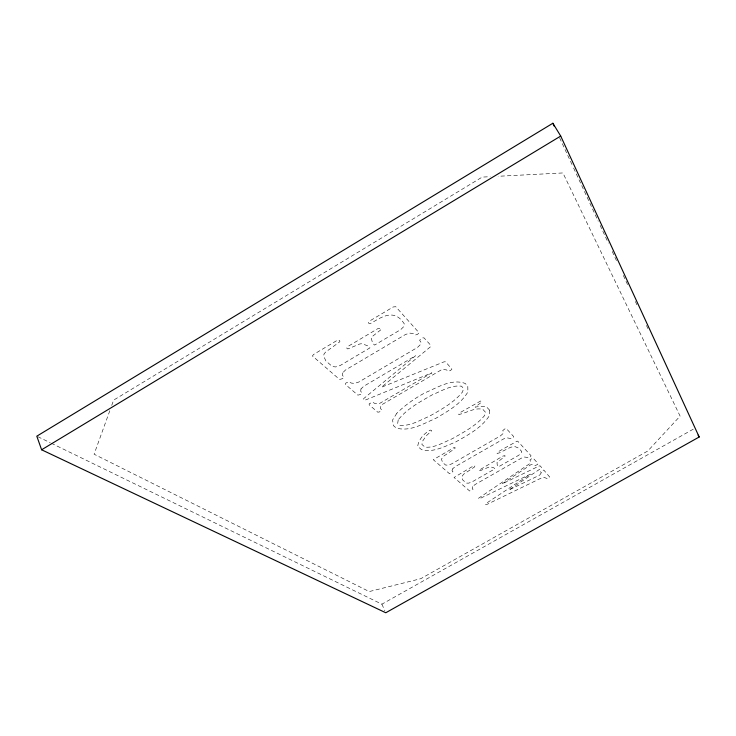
<?xml version="1.0" encoding="UTF-8"?>
<svg xmlns="http://www.w3.org/2000/svg" width="736" height="736" viewBox="0 0 736 736"><rect width="100%" height="100%" fill="white"/><g stroke="black" fill="none" stroke-linecap="round" stroke-linejoin="round"><path stroke-width="0.55" stroke-dasharray="3.68 2.76" d="M109.802 410.725L94.088 454.222L369.224 591.569L420.762 578.698L647.8 450.993L680.11 416.107L562.92 172.951L498.116 176.281M111.725 405.416L113.638 400.117L482.19 177.1L490.158 176.695M51.262 443.219L381.892 604.182L693.229 429.198M37.83 436.687L50.232 442.722M559.627 137.834L573.132 167.017M573.62 168.066L598.221 221.223M600.153 225.391L608.35 243.11M612.214 251.445L617.522 262.908M623.309 275.42L627.652 284.795M635.37 301.475L637.781 306.682M646.466 325.45L647.91 328.578M381.892 604.182L384.91 610.852M489.615 410.173L489.44 415.582C481.556 428.012 467.875 435.022 455.474 442.106C444.802 446.264 433.394 452.98 421.599 449.668L417.662 446.412C418.609 439.42 424.166 433.274 430.293 430.109L431.489 430.348L431.222 431.232L426.328 435.712L422.657 441.057L421.894 444.434L425.003 447.138C434.764 448.077 443.633 442.299 452.327 438.702C463.781 432.115 475.934 425.868 484.573 415.573L485.53 412.289L482.807 409.326C474.242 407.22 466.541 413.209 458.712 414.478L459.448 412.96L480.59 401.028L481.657 401.405L481.234 402.38L475.125 407.155L480.461 406.235L486.275 406.649L489.615 410.173M342.682 372.867L342.424 375.323L343.988 377.154L342.645 378.654L339.572 379.436L312.414 355.976L313.628 354.412L336.766 340.612L338.891 340.096L339.986 341.2L339.342 342.139L325.625 352.056L324.125 353.86L323.573 355.994L325.901 360.953L332.35 366.556L335.717 366.942L340.032 365.599L369.96 347.852L368.064 346.012L362.112 343.703L359.849 343.942L347.806 348.956L346.72 348.119L347.64 346.61L378.01 328.55L380.917 328.081L380.742 329.884L372.14 336.619L371.248 338.174L372.628 343.178L374.587 345.101L400.798 329.562L403.825 326.545L404.285 323.877C395.094 309.286 383.493 315.486 371.524 323.03L369.785 323.592L368.699 323.26L368.46 322.331L369.362 321.181L393.171 306.986L395.729 306.691L419.06 332.773L417.616 334.328L415.086 335.11L413.172 333.537L409.924 333.132L405.554 334.448L345.432 370.052L342.682 372.867M360.99 388.93L360.686 391.248L362.103 392.932L360.833 394.386L357.898 395.149L345.359 384.394L345.708 383.171L348.708 381.68L351.274 383.06L354.531 383.428L358.892 381.993L417.533 347.41L420.477 344.522L420.9 342.111L419.603 340.198L422.381 337.888L424.028 337.879L430.624 345.147L430.394 346.868L381.386 387.292L444.029 361.836L445.574 361.799L451.904 369.122L450.542 370.521L448.187 371.248L446.485 369.886L442.106 369.417L380.963 405.214L380.512 408.489L381.846 410.081L379.298 412.004L377.761 412.188L369.196 404.837L369.178 403.797L372.674 402.123L374.633 403.374L379.215 403.678L431.848 372.848L365.829 399.878L363.299 399.786L363.676 398.618L415.5 355.773L363.722 386.271L360.99 388.93M398.222 419.879L397.688 423.384L399.896 425.307C410.421 426.328 419.998 420.127 429.373 416.263C441.315 409.437 453.873 402.748 462.64 391.837L463.487 388.341L461.5 386.188C450.993 384.827 441.333 391.138 431.977 394.974C419.879 401.957 407.017 408.682 398.222 419.879M452.53 468.942L452.024 470.635L452.971 471.84L449.429 473.662L433.302 459.696L454.314 447.414L455.216 447.838L454.719 448.739L443.422 456.311L441.453 459.126L442.566 462.41L445.593 465.051L448.04 465.143L451.499 463.965L500.443 435.878L503.001 433.642L503.553 431.866L502.725 430.56L505.08 428.748L506.396 428.683L513.608 436.494L513.139 437.736L511.465 438.693L506.856 437.8L503.479 438.978L454.885 466.836L452.53 468.942M472.696 486.579L472.19 488.18L473.046 489.284L469.669 491.013L454.029 477.48L472.816 466.265L474.886 465.98L474.398 467.075L463.643 474.205L461.702 476.836L462.64 479.872L466.357 483.101L468.639 483.147L471.804 482.034L494.905 468.86L493.81 467.802L489.955 466.698L480.212 470.672L478.722 470.433L502.872 456.099L504.951 455.621L505.098 456.145L496.993 462.622L497.334 465.722L498.465 466.826L518.659 455.317L521.125 453.21L521.75 451.499L518.641 448.114L514.795 446.522L510.775 447.203L499.045 453.017L497.058 453.339L497.766 451.987L517.058 441.168L517.776 441.232L531.033 455.704L530.546 456.863L528.945 457.774L524.648 457.019L521.419 458.132L474.978 484.592L472.696 486.579M541.254 472.806L539.755 475.06L508.76 490.084L541.88 467.792L540.114 465.851L539.046 466.044L501.934 483.994L530.877 464.692L533.858 464.775L534.998 465.64L537.593 464.517L537.988 463.505L533.214 458.243L532.008 458.454L529.911 460.074L530.592 461.233L529.607 463.744L478.29 498.419L480.442 498.29L530.426 474.15L485.898 503.562L485.42 504.528L487.352 504.243L542.156 477.636L543.812 477.314L547.133 478.52L549.682 477.048L543.812 470.056L541.107 471.077L540.601 471.702L541.254 472.806M396.851 413.218L392.61 419.98L393.355 425.564L396.207 428.012C410.062 432.06 423.458 423.586 435.749 418.361C447.617 411.323 460.699 404.23 467.894 391.975L467.792 386.115L465.226 383.456C451.343 378.341 437.451 387.642 425.022 392.776C414.81 398.342 405.14 405.03 396.851 413.218"/><path stroke-width="1.1" d="M552.874 123.243L36.8 436.181L41.612 449.779L385.774 612.757L699.2 436.991L560.712 136.059L552.874 123.243L554.318 126.371M41.612 449.779L560.712 136.059M698.096 435.132L699.2 436.991"/></g></svg>
